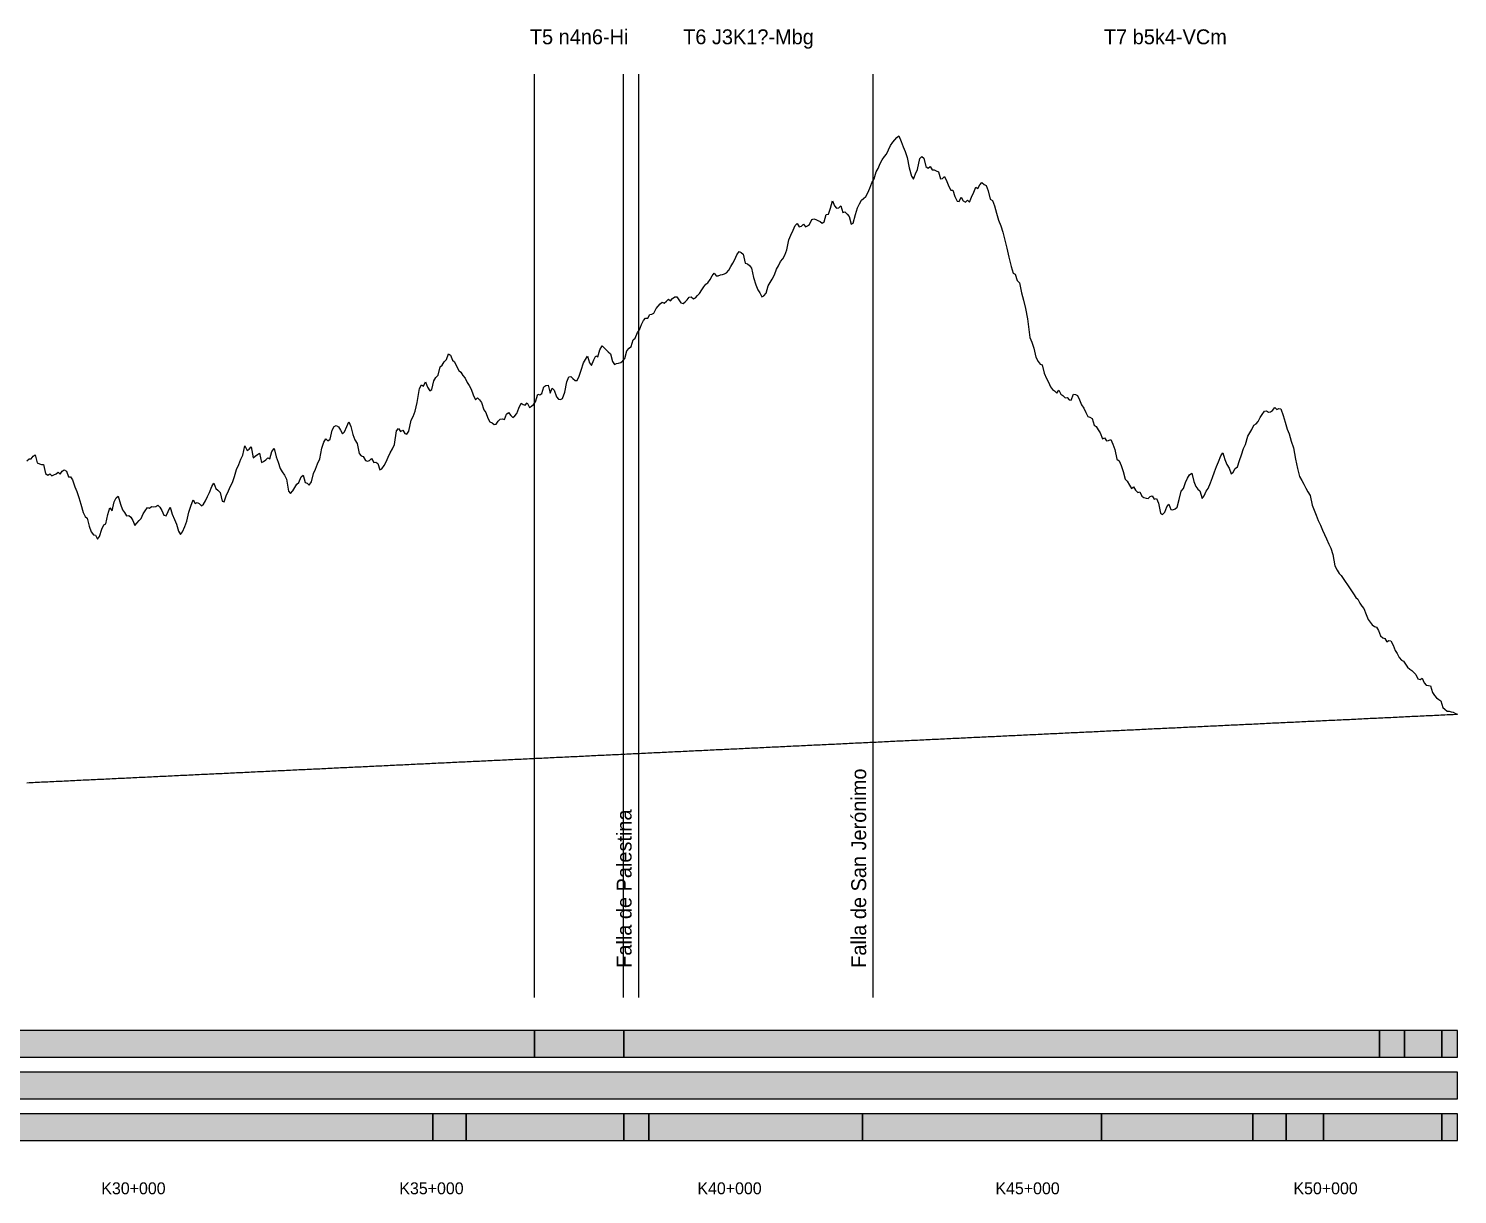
# Model space of a CAD drawing. Header units: metres. Extents: x -8987 to 52212, y -1790 to 18763.
# Drawn here: x 28241 to 52212, y -803 to 18763 of the extents above; entities that cross this region are included whole.
import ezdxf
from ezdxf.enums import TextEntityAlignment as Align

# ---------------------------------------------------------------- set-up
doc = ezdxf.new("R2010")
doc.units = ezdxf.units.M
doc.linetypes.add('DASHED', pattern=[1.524, 1.27, -0.254])
for name, color, linetype in [('CONDICIONADA', 40, 'Continuous'), ('DESFAVORABLE', 1, 'Continuous'), ('FALLAS', 1, 'Continuous'), ('FAVORABLE', 3, 'Continuous'), ('RASANTE', 5, 'Continuous'), ('TERRENO', 8, 'Continuous'), ('TEXTO', 7, 'Continuous'), ('TRAMOS', 9, 'Continuous')]:
    doc.layers.add(name, color=color, linetype=linetype)

msp = doc.modelspace()

# ---------------------------------------------------------------- hatches: boundary and pattern name
at = {"layer": 'CONDICIONADA'}
for points in [[(50905.65, 1500), (51323.6, 1500), (51323.6, 1950), (50905.65, 1950)], [(35022.7, 100), (35580, 100), (35580, 550), (35022.7, 550)], [(38645.1, 100), (42232.7, 100), (42232.7, 550), (38645.1, 550)], [(46238.3, 100), (48780.95, 100), (48780.95, 550), (46238.3, 550)], [(49338.25, 100), (49965.2, 100), (49965.2, 550), (49338.25, 550)]]:
    msp.add_hatch(color=40, dxfattribs=at).paths.add_polyline_path(points)
at = {"layer": 'DESFAVORABLE'}
for points in [[(16213.9, 1500), (36729.4, 1500), (36729.4, 1950), (16213.9, 1950)], [(38227.1, 1500), (50905.65, 1500), (50905.65, 1950), (38227.1, 1950)], [(51950.6, 1500), (52211.8, 1500), (52211.8, 1950), (51950.6, 1950)], [(14019.5, 800), (52211.8, 800), (52211.8, 1250), (14019.5, 1250)], [(38227.1, 100), (38645.1, 100), (38645.1, 550), (38227.1, 550)], [(42232.7, 100), (46238.3, 100), (46238.3, 550), (42232.7, 550)], [(48780.95, 100), (49338.25, 100), (49338.25, 550), (48780.95, 550)], [(51950.6, 100), (52211.8, 100), (52211.8, 550), (51950.6, 550)]]:
    msp.add_hatch(color=1, dxfattribs=at).paths.add_polyline_path(points)
at = {"layer": 'FAVORABLE'}
for points in [[(36729.4, 1500), (38227.1, 1500), (38227.1, 1950), (36729.4, 1950)], [(51323.6, 1500), (51950.6, 1500), (51950.6, 1950), (51323.6, 1950)], [(24677.8, 100), (35022.7, 100), (35022.7, 550), (24677.8, 550)], [(35580, 100), (38227.1, 100), (38227.1, 550), (35580, 550)], [(49965.2, 100), (51950.6, 100), (51950.6, 550), (49965.2, 550)]]:
    msp.add_hatch(color=3, dxfattribs=at).paths.add_polyline_path(points)

# ---------------------------------------------------------------- linework, layer by layer
at = {"layer": 'CONDICIONADA'}
for points in [[(50905.65, 1500), (51323.6, 1500), (51323.6, 1950), (50905.65, 1950)], [(35022.7, 100), (35580, 100), (35580, 550), (35022.7, 550)], [(38645.1, 100), (42232.7, 100), (42232.7, 550), (38645.1, 550)], [(46238.3, 100), (48780.95, 100), (48780.95, 550), (46238.3, 550)], [(49338.25, 100), (49965.2, 100), (49965.2, 550), (49338.25, 550)]]:
    msp.add_lwpolyline(points, close=True, dxfattribs=at)
at = {"layer": 'DESFAVORABLE'}
for points in [[(16213.9, 1500), (36729.4, 1500), (36729.4, 1950), (16213.9, 1950)], [(38227.1, 1500), (50905.65, 1500), (50905.65, 1950), (38227.1, 1950)], [(51950.6, 1500), (52211.8, 1500), (52211.8, 1950), (51950.6, 1950)], [(14019.5, 800), (52211.8, 800), (52211.8, 1250), (14019.5, 1250)], [(38227.1, 100), (38645.1, 100), (38645.1, 550), (38227.1, 550)], [(42232.7, 100), (46238.3, 100), (46238.3, 550), (42232.7, 550)], [(48780.95, 100), (49338.25, 100), (49338.25, 550), (48780.95, 550)], [(51950.6, 100), (52211.8, 100), (52211.8, 550), (51950.6, 550)]]:
    msp.add_lwpolyline(points, close=True, dxfattribs=at)
at = {"layer": 'FALLAS'}
for p, q in [((38476.65, 2500), (38476.65, 18000)), ((42412.43, 2500), (42412.43, 18000))]:
    msp.add_line(p, q, dxfattribs=at)
at = {"layer": 'FAVORABLE'}
for points in [[(36729.4, 1500), (38227.1, 1500), (38227.1, 1950), (36729.4, 1950)], [(51323.6, 1500), (51950.6, 1500), (51950.6, 1950), (51323.6, 1950)], [(24677.8, 100), (35022.7, 100), (35022.7, 550), (24677.8, 550)], [(35580, 100), (38227.1, 100), (38227.1, 550), (35580, 550)], [(49965.2, 100), (51950.6, 100), (51950.6, 550), (49965.2, 550)]]:
    msp.add_lwpolyline(points, close=True, dxfattribs=at)
at = {"layer": 'RASANTE'}
msp.add_lwpolyline([(28213.2, 6107.5), (28248, 6109), (28282.9, 6110.5), (28317.7, 6112.5), (28352.5, 6114), (28387.3, 6115.5), (28422.2, 6117.5), (28457, 6119), (28491.8, 6120.5), (28526.7, 6122.5), (28561.5, 6124), (28596.3, 6125.5), (28631.2, 6127.5), (28666, 6129), (28700.8, 6130.5), (28735.7, 6132.5), (28770.5, 6134), (28805.3, 6135.5), (28840.1, 6137.5), (28875, 6139), (28909.8, 6140.5), (28944.6, 6142.5), (28979.5, 6144), (29014.3, 6145.5), (29049.1, 6147.5), (29084, 6149), (29118.8, 6150.5), (29153.6, 6152.5), (29188.5, 6154), (29223.3, 6155.5), (29258.1, 6157.5), (29293, 6159), (29327.8, 6160.5), (29362.6, 6162.5), (29397.4, 6164), (29432.3, 6165.5), (29467.1, 6167.5), (29501.9, 6169), (29536.8, 6170.5), (29571.6, 6172.5), (29606.4, 6174), (29641.3, 6175.5), (29676.1, 6177.5), (29710.9, 6179), (29745.8, 6180.5), (29780.6, 6182.5), (29815.4, 6184), (29850.3, 6185.5), (29885.1, 6187.5), (29919.9, 6189), (29954.7, 6190.5), (29989.6, 6192.5), (30024.4, 6194), (30059.2, 6195.5), (30094.1, 6197.5), (30128.9, 6199), (30163.7, 6200.5), (30198.6, 6202.5), (30233.4, 6204), (30268.2, 6205.5), (30303.1, 6207.5), (30337.9, 6209), (30372.7, 6211), (30407.5, 6212.5), (30442.4, 6214), (30477.2, 6216), (30512, 6217.5), (30546.9, 6219), (30581.7, 6221), (30616.5, 6222.5), (30651.4, 6224), (30686.2, 6226), (30721, 6227.5), (30755.9, 6229), (30790.7, 6231), (30825.5, 6232.5), (30860.4, 6234), (30895.2, 6236), (30930, 6237.5), (30964.8, 6239), (30999.7, 6241), (31034.5, 6242.5), (31069.3, 6244), (31104.2, 6246), (31139, 6247.5), (31173.8, 6249), (31208.7, 6251), (31243.5, 6252.5), (31278.3, 6254), (31313.2, 6256), (31348, 6257.5), (31382.8, 6259), (31417.7, 6261), (31452.5, 6262.5), (31487.3, 6264), (31522.1, 6266), (31557, 6267.5), (31591.8, 6269), (31626.6, 6271), (31661.5, 6272.5), (31696.3, 6274), (31731.1, 6276), (31766, 6277.5), (31800.8, 6279), (31835.6, 6281), (31870.5, 6282.5), (31905.3, 6284), (31940.1, 6286), (31974.9, 6287.5), (32009.8, 6289), (32044.6, 6291), (32079.4, 6292.5), (32114.3, 6294), (32149.1, 6296), (32183.9, 6297.5), (32218.8, 6299), (32253.6, 6301), (32288.4, 6302.5), (32323.3, 6304), (32358.1, 6306), (32392.9, 6307.5), (32427.8, 6309.5), (32462.6, 6311), (32497.4, 6312.5), (32532.2, 6314.5), (32567.1, 6316), (32601.9, 6317.5), (32636.7, 6319.5), (32671.6, 6321), (32706.4, 6322.5), (32741.2, 6324.5), (32776.1, 6326), (32810.9, 6327.5), (32845.7, 6329.5), (32880.6, 6331), (32915.4, 6332.5), (32950.2, 6334.5), (32985, 6336), (33019.9, 6337.5), (33054.7, 6339.5), (33089.5, 6341), (33124.4, 6342.5), (33159.2, 6344.5), (33194, 6346), (33228.9, 6347.5), (33263.7, 6349.5), (33298.5, 6351), (33333.4, 6352.5), (33368.2, 6354.5), (33403, 6356), (33437.9, 6357.5), (33472.7, 6359.5), (33507.5, 6361), (33542.3, 6362.5), (33577.2, 6364.5), (33612, 6366), (33646.8, 6367.5), (33681.7, 6369.5), (33716.5, 6371), (33751.3, 6372.5), (33786.2, 6374.5), (33821, 6376), (33855.8, 6377.5), (33890.7, 6379.5), (33925.5, 6381), (33960.3, 6382.5), (33995.2, 6384.5), (34030, 6386), (34064.8, 6387.5), (34099.6, 6389.5), (34134.5, 6391), (34169.3, 6392.5), (34204.1, 6394.5), (34239, 6396), (34273.8, 6397.5), (34308.6, 6399.5), (34343.5, 6401), (34378.3, 6402.5), (34413.1, 6404.5), (34448, 6406), (34482.8, 6408), (34517.6, 6409.5), (34552.4, 6411), (34587.3, 6413), (34622.1, 6414.5), (34656.9, 6416), (34691.8, 6418), (34726.6, 6419.5), (34761.4, 6421), (34796.3, 6423), (34831.1, 6424.5), (34865.9, 6426), (34900.8, 6428), (34935.6, 6429.5), (34970.4, 6431), (35005.3, 6433), (35040.1, 6434.5), (35074.9, 6436), (35109.7, 6438), (35144.6, 6439.5), (35179.4, 6441), (35214.2, 6443), (35249.1, 6444.5), (35283.9, 6446), (35318.7, 6448), (35353.6, 6449.5), (35388.4, 6451), (35423.2, 6453), (35458.1, 6454.5), (35492.9, 6456), (35527.7, 6458), (35562.6, 6459.5), (35597.4, 6461), (35632.2, 6463), (35667, 6464.5), (35701.9, 6466), (35736.7, 6468), (35771.5, 6469.5), (35806.4, 6471), (35841.2, 6473), (35876, 6474.5), (35910.9, 6476), (35945.7, 6478), (35980.5, 6479.5), (36015.4, 6481), (36050.2, 6483), (36085, 6484.5), (36119.8, 6486), (36154.7, 6488), (36189.5, 6489.5), (36224.3, 6491), (36259.2, 6493), (36294, 6494.5), (36328.8, 6496), (36363.7, 6498), (36398.5, 6499.5), (36433.3, 6501), (36468.2, 6503), (36503, 6504.5), (36537.8, 6506), (36572.7, 6508), (36607.5, 6509.5), (36642.3, 6511.5), (36677.1, 6513), (36712, 6514.5), (36746.8, 6516.5), (36781.6, 6518), (36816.5, 6519.5), (36851.3, 6521.5), (36886.1, 6523), (36921, 6524.5), (36955.8, 6526.5), (36990.6, 6528), (37025.5, 6529.5), (37060.3, 6531.5), (37095.1, 6533), (37130, 6534.5), (37164.8, 6536.5), (37199.6, 6538), (37234.4, 6539.5), (37269.3, 6541.5), (37304.1, 6543), (37338.9, 6544.5), (37373.8, 6546.5), (37408.6, 6548), (37443.4, 6549.5), (37478.3, 6551.5), (37513.1, 6553), (37547.9, 6554.5), (37582.8, 6556.5), (37617.6, 6558), (37652.4, 6559.5), (37687.2, 6561.5), (37722.1, 6563), (37756.9, 6564.5), (37791.7, 6566.5), (37826.6, 6568), (37861.4, 6569.5), (37896.2, 6571.5), (37931.1, 6573), (37965.9, 6574.5), (38000.7, 6576.5), (38035.6, 6578), (38070.4, 6579.5), (38105.2, 6581.5), (38140.1, 6583), (38174.9, 6584.5), (38209.7, 6586.5), (38244.5, 6588), (38279.4, 6589.5), (38314.2, 6591.5), (38349, 6593), (38383.9, 6594.5), (38418.7, 6596.5), (38453.5, 6598), (38488.4, 6599.5), (38523.2, 6601.5), (38558, 6603), (38592.9, 6604.5), (38627.7, 6606.5), (38662.5, 6608), (38697.3, 6610), (38732.2, 6611.5), (38767, 6613), (38801.8, 6615), (38836.7, 6616.5), (38871.5, 6618), (38906.3, 6620), (38941.2, 6621.5), (38976, 6623), (39010.8, 6625), (39045.7, 6626.5), (39080.5, 6628), (39115.3, 6630), (39150.2, 6631.5), (39185, 6633), (39219.8, 6635), (39254.6, 6636.5), (39289.5, 6638), (39324.3, 6640), (39359.1, 6641.5), (39394, 6643), (39428.8, 6645), (39463.6, 6646.5), (39498.5, 6648), (39533.3, 6650), (39568.1, 6651.5), (39603, 6653), (39637.8, 6655), (39672.6, 6656.5), (39707.5, 6658), (39742.3, 6660), (39777.1, 6661.5), (39811.9, 6663), (39846.8, 6665), (39881.6, 6666.5), (39916.4, 6668), (39951.3, 6670), (39986.1, 6671.5), (40020.9, 6673), (40055.8, 6675), (40090.6, 6676.5), (40125.4, 6678), (40160.3, 6680), (40195.1, 6681.5), (40229.9, 6683), (40264.7, 6685), (40299.6, 6686.5), (40334.4, 6688), (40369.2, 6690), (40404.1, 6691.5), (40438.9, 6693), (40473.7, 6695), (40508.6, 6696.5), (40543.4, 6698), (40578.2, 6700), (40613.1, 6701.5), (40647.9, 6703), (40682.7, 6705), (40717.6, 6706.5), (40752.4, 6708.5), (40787.2, 6710), (40822, 6711.5), (40856.9, 6713.5), (40891.7, 6715), (40926.5, 6716.5), (40961.4, 6718.5), (40996.2, 6720), (41031, 6721.5), (41065.9, 6723.5), (41100.7, 6725), (41135.5, 6726.5), (41170.4, 6728.5), (41205.2, 6730), (41240, 6731.5), (41274.9, 6733.5), (41309.7, 6735), (41344.5, 6736.5), (41379.3, 6738.5), (41414.2, 6740), (41449, 6741.5), (41483.8, 6743.5), (41518.7, 6745), (41553.5, 6746.5), (41588.3, 6748.5), (41623.2, 6750), (41658, 6751.5), (41692.8, 6753.5), (41727.7, 6755), (41762.5, 6756.5), (41797.3, 6758.5), (41832.1, 6760), (41867, 6761.5), (41901.8, 6763.5), (41936.6, 6765), (41971.5, 6766.5), (42006.3, 6768.5), (42041.1, 6770), (42076, 6771.5), (42110.8, 6773.5), (42145.6, 6775), (42180.5, 6776.5), (42215.3, 6778.5), (42250.1, 6780), (42285, 6781.5), (42319.8, 6783.5), (42354.6, 6785), (42389.4, 6786.5), (42424.3, 6788.5), (42459.1, 6790), (42493.9, 6791.5), (42528.8, 6793.5), (42563.6, 6795), (42598.4, 6796.5), (42633.3, 6798.5), (42668.1, 6800), (42702.9, 6801.5), (42737.8, 6803.5), (42772.6, 6805), (42807.4, 6807), (42842.3, 6808.5), (42877.1, 6810), (42911.9, 6812), (42946.7, 6813.5), (42981.6, 6815), (43016.4, 6817), (43051.2, 6818.5), (43086.1, 6820), (43120.9, 6822), (43155.7, 6823.5), (43190.6, 6825), (43225.4, 6827), (43260.2, 6828.5), (43295.1, 6830), (43329.9, 6832), (43364.7, 6833.5), (43399.5, 6835), (43434.4, 6837), (43469.2, 6838.5), (43504, 6840), (43538.9, 6842), (43573.7, 6843.5), (43608.5, 6845), (43643.4, 6847), (43678.2, 6848.5), (43713, 6850), (43747.9, 6852), (43782.7, 6853.5), (43817.5, 6855), (43852.4, 6857), (43887.2, 6858.5), (43922, 6860), (43956.8, 6862), (43991.7, 6863.5), (44026.5, 6865), (44061.3, 6867), (44096.2, 6868.5), (44131, 6870), (44165.8, 6872), (44200.7, 6873.5), (44235.5, 6875), (44270.3, 6877), (44305.2, 6878.5), (44340, 6880), (44374.8, 6882), (44409.6, 6883.5), (44444.5, 6885), (44479.3, 6887), (44514.1, 6888.5), (44549, 6890), (44583.8, 6892), (44618.6, 6893.5), (44653.5, 6895), (44688.3, 6897), (44723.1, 6898.5), (44758, 6900), (44792.8, 6902), (44827.6, 6903.5), (44862.5, 6905), (44897.3, 6907), (44932.1, 6908.5), (44966.9, 6910.5), (45001.8, 6912), (45036.6, 6913.5), (45071.4, 6915.5), (45106.3, 6917), (45141.1, 6918.5), (45175.9, 6920.5), (45210.8, 6922), (45245.6, 6923.5), (45280.4, 6925.5), (45315.3, 6927), (45350.1, 6928.5), (45384.9, 6930.5), (45419.8, 6932), (45454.6, 6933.5), (45489.4, 6935.5), (45524.2, 6937), (45559.1, 6938.5), (45593.9, 6940.5), (45628.7, 6942), (45663.6, 6943.5), (45698.4, 6945.5), (45733.2, 6947), (45768.1, 6948.5), (45802.9, 6950.5), (45837.7, 6952), (45872.6, 6953.5), (45907.4, 6955.5), (45942.2, 6957), (45977, 6958.5), (46011.9, 6960.5), (46046.7, 6962), (46081.5, 6963.5), (46116.4, 6965.5), (46151.2, 6967), (46186, 6968.5), (46220.9, 6970.5), (46255.7, 6972), (46290.5, 6973.5), (46325.4, 6975.5), (46360.2, 6977), (46395, 6978.5), (46429.9, 6980.5), (46464.7, 6982), (46499.5, 6983.5), (46534.3, 6985.5), (46569.2, 6987), (46604, 6988.5), (46638.8, 6990.5), (46673.7, 6992), (46708.5, 6993.5), (46743.3, 6995.5), (46778.2, 6997), (46813, 6998.5), (46847.8, 7000.5), (46882.7, 7002), (46917.5, 7003.5), (46952.3, 7005.5), (46987.2, 7007), (47022, 7009), (47056.8, 7010.5), (47091.6, 7012), (47126.5, 7014), (47161.3, 7015.5), (47196.1, 7017), (47231, 7019), (47265.8, 7020.5), (47300.6, 7022), (47335.5, 7024), (47370.3, 7025.5), (47405.1, 7027), (47440, 7029), (47474.8, 7030.5), (47509.6, 7032), (47544.4, 7034), (47579.3, 7035.5), (47614.1, 7037), (47648.9, 7039), (47683.8, 7040.5), (47718.6, 7042), (47753.4, 7044), (47788.3, 7045.5), (47823.1, 7047), (47857.9, 7049), (47892.8, 7050.5), (47927.6, 7052), (47962.4, 7054), (47997.3, 7055.5), (48032.1, 7057), (48066.9, 7059), (48101.7, 7060.5), (48136.6, 7062), (48171.4, 7064), (48206.2, 7065.5), (48241.1, 7067), (48275.9, 7069), (48310.7, 7070.5), (48345.6, 7072), (48380.4, 7074), (48415.2, 7075.5), (48450.1, 7077), (48484.9, 7079), (48519.7, 7080.5), (48554.6, 7082), (48589.4, 7084), (48624.2, 7085.5), (48659, 7087), (48693.9, 7089), (48728.7, 7090.5), (48763.5, 7092), (48798.4, 7094), (48833.2, 7095.5), (48868, 7097), (48902.9, 7099), (48937.7, 7100.5), (48972.5, 7102), (49007.4, 7104), (49042.2, 7105.5), (49077, 7107.5), (49111.8, 7109), (49146.7, 7110.5), (49181.5, 7112.5), (49216.3, 7114), (49251.2, 7115.5), (49286, 7117.5), (49320.8, 7119), (49355.7, 7120.5), (49390.5, 7122.5), (49425.3, 7124), (49460.2, 7125.5), (49495, 7127.5), (49529.8, 7129), (49564.7, 7130.5), (49599.5, 7132.5), (49634.3, 7134), (49669.1, 7135.5), (49704, 7137.5), (49738.8, 7139), (49773.6, 7140.5), (49808.5, 7142.5), (49843.3, 7144), (49878.1, 7145.5), (49913, 7147.5), (49947.8, 7149), (49982.6, 7150.5), (50017.5, 7152.5), (50052.3, 7154), (50087.1, 7155.5), (50121.9, 7157.5), (50156.8, 7159), (50191.6, 7160.5), (50226.4, 7162.5), (50261.3, 7164), (50296.1, 7165.5), (50330.9, 7167.5), (50365.8, 7169), (50400.6, 7170.5), (50435.4, 7172.5), (50470.3, 7174), (50505.1, 7175.5), (50539.9, 7177.5), (50574.8, 7179), (50609.6, 7180.5), (50644.4, 7182.5), (50679.2, 7184), (50714.1, 7185.5), (50748.9, 7187.5), (50783.7, 7189), (50818.6, 7190.5), (50853.4, 7192.5), (50888.2, 7194), (50923.1, 7195.5), (50957.9, 7197.5), (50992.7, 7199), (51027.6, 7200.5), (51062.4, 7202.5), (51097.2, 7204), (51132.1, 7205.5), (51166.9, 7207.5), (51201.7, 7209), (51236.5, 7211), (51271.4, 7212.5), (51306.2, 7214), (51341, 7216), (51375.9, 7217.5), (51410.7, 7219), (51445.5, 7221), (51480.4, 7222.5), (51515.2, 7224), (51550, 7226), (51584.9, 7227.5), (51619.7, 7229), (51654.5, 7231), (51689.3, 7232.5), (51724.2, 7234), (51759, 7236), (51793.8, 7237.5), (51828.7, 7239), (51863.5, 7241), (51898.3, 7242.5), (51933.2, 7244), (51968, 7246), (52002.8, 7247.5), (52037.7, 7249), (52072.5, 7251), (52107.3, 7252.5), (52142.2, 7254), (52177, 7256), (52211.8, 7257.5)], dxfattribs=at)
at = {"layer": 'TERRENO'}
msp.add_lwpolyline([(28213.2, 11507.5), (28248, 11543), (28282.9, 11543), (28317.7, 11589), (28352.5, 11611), (28387.3, 11474.5), (28422.2, 11458.5), (28457, 11450), (28491.8, 11448.5), (28526.7, 11297.5), (28561.5, 11270), (28596.3, 11288.5), (28631.2, 11258.5), (28666, 11275), (28700.8, 11288), (28735.7, 11317), (28770.5, 11286.5), (28805.3, 11338), (28840.1, 11359.5), (28875, 11337), (28909.8, 11241.5), (28944.6, 11240), (28979.5, 11189), (29014.3, 11074), (29049.1, 10994.5), (29084, 10892), (29118.8, 10784), (29153.6, 10643), (29188.5, 10575), (29223.3, 10545), (29258.1, 10412.5), (29293, 10315), (29327.8, 10268), (29362.6, 10263.5), (29397.4, 10196.5), (29432.3, 10239.5), (29467.1, 10360.5), (29501.9, 10435.5), (29536.8, 10452), (29571.6, 10608), (29606.4, 10720), (29641.3, 10671.5), (29676.1, 10822), (29710.9, 10886), (29745.8, 10914), (29780.6, 10782.5), (29815.4, 10687.5), (29850.3, 10640.5), (29885.1, 10584), (29919.9, 10589), (29954.7, 10563.5), (29989.6, 10507), (30024.4, 10421.5), (30059.2, 10465), (30094.1, 10506), (30128.9, 10538.5), (30163.7, 10619), (30198.6, 10669), (30233.4, 10724.5), (30268.2, 10717), (30303.1, 10742.5), (30337.9, 10737), (30372.7, 10741.5), (30407.5, 10762.5), (30442.4, 10730), (30477.2, 10677), (30512, 10597), (30546.9, 10588.5), (30581.7, 10657), (30616.5, 10729.5), (30651.4, 10613), (30686.2, 10526), (30721, 10448.5), (30755.9, 10326), (30790.7, 10273.5), (30825.5, 10315), (30860.4, 10404.5), (30895.2, 10499), (30930, 10645), (30964.8, 10747), (30999.7, 10855), (31034.5, 10795.5), (31069.3, 10812), (31104.2, 10791), (31139, 10755), (31173.8, 10784), (31208.7, 10836.5), (31243.5, 10909.5), (31278.3, 10978.5), (31313.2, 11079.5), (31348, 11131.5), (31382.8, 11044.5), (31417.7, 11018), (31452.5, 10978.5), (31487.3, 10830), (31522.1, 10819), (31557, 10922.5), (31591.8, 11008), (31626.6, 11082.5), (31661.5, 11144.5), (31696.3, 11244.5), (31731.1, 11365.5), (31766, 11449), (31800.8, 11536.5), (31835.6, 11604.5), (31870.5, 11762), (31905.3, 11681.5), (31940.1, 11704.5), (31974.9, 11744), (32009.8, 11559.5), (32044.6, 11589), (32079.4, 11616), (32114.3, 11639), (32149.1, 11482), (32183.9, 11496.5), (32218.8, 11525), (32253.6, 11556.5), (32288.4, 11544.5), (32323.3, 11666), (32358.1, 11717), (32392.9, 11578), (32427.8, 11486), (32462.6, 11378), (32497.4, 11325.5), (32532.2, 11267), (32567.1, 11199.5), (32601.9, 11000), (32636.7, 10962.5), (32671.6, 11005.5), (32706.4, 11059), (32741.2, 11114.5), (32776.1, 11146), (32810.9, 11243), (32845.7, 11269.5), (32880.6, 11146.5), (32915.4, 11133.5), (32950.2, 11101), (32985, 11159), (33019.9, 11296.5), (33054.7, 11371.5), (33089.5, 11457.5), (33124.4, 11542), (33159.2, 11720.5), (33194, 11821.5), (33228.9, 11877.5), (33263.7, 11843), (33298.5, 11872.5), (33333.4, 12025), (33368.2, 12086), (33403, 12099), (33437.9, 12080.5), (33472.7, 12022.5), (33507.5, 11963.5), (33542.3, 11995.5), (33577.2, 12082.5), (33612, 12162), (33646.8, 12084.5), (33681.7, 11951), (33716.5, 11860.5), (33751.3, 11799), (33786.2, 11633.5), (33821, 11591), (33855.8, 11583.5), (33890.7, 11513), (33925.5, 11502.5), (33960.3, 11514), (33995.2, 11548.5), (34030, 11481), (34064.8, 11486), (34099.6, 11461.5), (34134.5, 11357.5), (34169.3, 11373), (34204.1, 11431.5), (34239, 11492), (34273.8, 11572.5), (34308.6, 11644), (34343.5, 11709.5), (34378.3, 11785.5), (34413.1, 12013), (34448, 12051.5), (34482.8, 12001.5), (34517.6, 12023), (34552.4, 11965.5), (34587.3, 11957.5), (34622.1, 12005), (34656.9, 12192.5), (34691.8, 12251.5), (34726.6, 12340.5), (34761.4, 12488), (34796.3, 12724), (34831.1, 12785.5), (34865.9, 12762), (34900.8, 12837), (34935.6, 12746.5), (34970.4, 12683.5), (35005.3, 12704.5), (35040.1, 12853.5), (35074.9, 12909.5), (35109.7, 12947), (35144.6, 13089), (35179.4, 13116), (35214.2, 13168), (35249.1, 13207.5), (35283.9, 13302.5), (35318.7, 13279.5), (35353.6, 13198.5), (35388.4, 13167.5), (35423.2, 13088.5), (35458.1, 13026.5), (35492.9, 12999), (35527.7, 12942), (35562.6, 12896), (35597.4, 12822), (35632.2, 12773), (35667, 12710), (35701.9, 12617.5), (35736.7, 12533.5), (35771.5, 12566), (35806.4, 12530), (35841.2, 12487.5), (35876, 12364), (35910.9, 12320), (35945.7, 12226), (35980.5, 12162.5), (36015.4, 12147), (36050.2, 12117), (36085, 12124), (36119.8, 12174.5), (36154.7, 12206), (36189.5, 12215), (36224.3, 12200), (36259.2, 12290.5), (36294, 12318.5), (36328.8, 12268.5), (36363.7, 12236), (36398.5, 12265.5), (36433.3, 12304), (36468.2, 12390), (36503, 12478.5), (36537.8, 12456.5), (36572.7, 12441.5), (36607.5, 12480), (36642.3, 12401.5), (36677.1, 12424), (36712, 12454.5), (36746.8, 12501.5), (36781.6, 12625), (36816.5, 12615), (36851.3, 12637.5), (36886.1, 12749.5), (36921, 12775), (36955.8, 12781), (36990.6, 12645), (37025.5, 12727), (37060.3, 12693), (37095.1, 12583.5), (37130, 12543), (37164.8, 12539.5), (37199.6, 12557), (37234.4, 12662), (37269.3, 12832), (37304.1, 12916.5), (37338.9, 12924), (37373.8, 12889), (37408.6, 12858), (37443.4, 12859.5), (37478.3, 12927), (37513.1, 13032.5), (37547.9, 13152.5), (37582.8, 13209.5), (37617.6, 13263.5), (37652.4, 13154), (37687.2, 13106), (37722.1, 13202), (37756.9, 13269), (37791.7, 13252), (37826.6, 13372), (37861.4, 13440.5), (37896.2, 13406), (37931.1, 13373), (37965.9, 13339.5), (38000.7, 13305.5), (38035.6, 13176.5), (38070.4, 13125), (38105.2, 13144.5), (38140.1, 13146), (38174.9, 13157.5), (38209.7, 13185), (38244.5, 13224.5), (38279.4, 13352.5), (38314.2, 13398), (38349, 13428.5), (38383.9, 13540.5), (38418.7, 13567.5), (38453.5, 13662), (38488.4, 13709.5), (38523.2, 13797), (38558, 13862), (38592.9, 13901), (38627.7, 13904.5), (38662.5, 13962), (38697.3, 13969), (38732.2, 13987), (38767, 14063), (38801.8, 14107), (38836.7, 14141.5), (38871.5, 14171.5), (38906.3, 14157.5), (38941.2, 14187), (38976, 14223.5), (39010.8, 14193), (39045.7, 14233.5), (39080.5, 14263.5), (39115.3, 14263), (39150.2, 14208), (39185, 14161), (39219.8, 14151.5), (39254.6, 14175), (39289.5, 14209.5), (39324.3, 14254), (39359.1, 14259), (39394, 14227), (39428.8, 14246.5), (39463.6, 14282.5), (39498.5, 14318), (39533.3, 14378), (39568.1, 14431.5), (39603, 14475), (39637.8, 14493.5), (39672.6, 14551), (39707.5, 14612.5), (39742.3, 14657), (39777.1, 14613), (39811.9, 14611), (39846.8, 14629.5), (39881.6, 14635.5), (39916.4, 14647.5), (39951.3, 14666), (39986.1, 14711), (40020.9, 14772.5), (40055.8, 14827), (40090.6, 14886), (40125.4, 14968.5), (40160.3, 15020.5), (40195.1, 15004), (40229.9, 14978.5), (40264.7, 14828), (40299.6, 14813), (40334.4, 14789), (40369.2, 14743), (40404.1, 14586.5), (40438.9, 14464.5), (40473.7, 14379), (40508.6, 14327), (40543.4, 14263.5), (40578.2, 14276.5), (40613.1, 14322), (40647.9, 14445.5), (40682.7, 14501.5), (40717.6, 14559), (40752.4, 14631), (40787.2, 14727), (40822, 14781), (40856.9, 14855), (40891.7, 14900), (40926.5, 14960), (40961.4, 15049.5), (40996.2, 15216.5), (41031, 15296.5), (41065.9, 15377.5), (41100.7, 15457), (41135.5, 15492.5), (41170.4, 15436.5), (41205.2, 15445), (41240, 15479.5), (41274.9, 15435), (41309.7, 15451.5), (41344.5, 15475), (41379.3, 15561), (41414.2, 15570), (41449, 15561), (41483.8, 15541.5), (41518.7, 15525), (41553.5, 15498.5), (41588.3, 15522), (41623.2, 15642.5), (41658, 15651), (41692.8, 15747), (41727.7, 15874.5), (41762.5, 15786.5), (41797.3, 15751.5), (41832.1, 15755), (41867, 15790.5), (41901.8, 15675.5), (41936.6, 15685.5), (41971.5, 15649.5), (42006.3, 15610), (42041.1, 15478), (42076, 15497.5), (42110.8, 15642), (42145.6, 15754.5), (42180.5, 15822.5), (42215.3, 15882), (42250.1, 15913.5), (42285, 15946), (42319.8, 16005.5), (42354.6, 16085.5), (42389.4, 16173), (42424.3, 16239), (42459.1, 16360), (42493.9, 16415), (42528.8, 16500.5), (42563.6, 16561.5), (42598.4, 16615.5), (42633.3, 16653), (42668.1, 16728), (42702.9, 16798.5), (42737.8, 16859), (42772.6, 16898), (42807.4, 16937.5), (42842.3, 16965), (42877.1, 16870), (42911.9, 16776.5), (42946.7, 16698.5), (42981.6, 16598.5), (43016.4, 16426.5), (43051.2, 16284), (43086.1, 16235), (43120.9, 16327.5), (43155.7, 16399), (43190.6, 16580.5), (43225.4, 16618), (43260.2, 16586), (43295.1, 16447.5), (43329.9, 16422), (43364.7, 16451), (43399.5, 16394.5), (43434.4, 16393.5), (43469.2, 16377.5), (43504, 16358), (43538.9, 16241.5), (43573.7, 16247), (43608.5, 16279), (43643.4, 16195), (43678.2, 16112.5), (43713, 16051), (43747.9, 16054), (43782.7, 15943.5), (43817.5, 15868), (43852.4, 15858.5), (43887.2, 15931.5), (43922, 15872), (43956.8, 15848), (43991.7, 15884), (44026.5, 15849), (44061.3, 15935.5), (44096.2, 16020), (44131, 16100), (44165.8, 16079.5), (44200.7, 16138), (44235.5, 16179.5), (44270.3, 16149), (44305.2, 16132), (44340, 16037.5), (44374.8, 15899), (44409.6, 15877), (44444.5, 15789), (44479.3, 15668), (44514.1, 15550.5), (44549, 15452.5), (44583.8, 15345.5), (44618.6, 15212.5), (44653.5, 15078), (44688.3, 14927), (44723.1, 14768), (44758, 14659), (44792.8, 14639.5), (44827.6, 14536), (44862.5, 14494.5), (44897.3, 14330.5), (44932.1, 14205.5), (44966.9, 14065), (45001.8, 13891), (45036.6, 13577), (45071.4, 13502.5), (45106.3, 13401), (45141.1, 13249.5), (45175.9, 13177.5), (45210.8, 13131.5), (45245.6, 13118.5), (45280.4, 12980.5), (45315.3, 12892), (45350.1, 12826.5), (45384.9, 12752), (45419.8, 12706), (45454.6, 12685), (45489.4, 12644), (45524.2, 12694.5), (45559.1, 12628), (45593.9, 12607), (45628.7, 12566), (45663.6, 12573.5), (45698.4, 12535), (45733.2, 12524.5), (45768.1, 12628.5), (45802.9, 12624.5), (45837.7, 12604), (45872.6, 12535), (45907.4, 12450.5), (45942.2, 12391), (45977, 12319), (46011.9, 12252), (46046.7, 12239), (46081.5, 12218.5), (46116.4, 12106), (46151.2, 12083.5), (46186, 12028.5), (46220.9, 11978.5), (46255.7, 11876.5), (46290.5, 11893.5), (46325.4, 11846), (46360.2, 11851), (46395, 11868), (46429.9, 11787.5), (46464.7, 11697), (46499.5, 11537), (46534.3, 11511), (46569.2, 11428), (46604, 11329.5), (46638.8, 11203), (46673.7, 11165), (46708.5, 11098.5), (46743.3, 11047), (46778.2, 11070), (46813, 11015), (46847.8, 10980), (46882.7, 10986.5), (46917.5, 10913.5), (46952.3, 10893), (46987.2, 10882), (47022, 10876), (47056.8, 10912.5), (47091.6, 10922.5), (47126.5, 10864), (47161.3, 10878), (47196.1, 10801), (47231, 10630.5), (47265.8, 10606), (47300.6, 10646), (47335.5, 10738), (47370.3, 10780.5), (47405.1, 10693.5), (47440, 10686.5), (47474.8, 10704.5), (47509.6, 10731.5), (47544.4, 10859.5), (47579.3, 10999), (47614.1, 11045), (47648.9, 11146.5), (47683.8, 11219.5), (47718.6, 11274.5), (47753.4, 11302), (47788.3, 11162), (47823.1, 11076.5), (47857.9, 11035), (47892.8, 11006), (47927.6, 10875.5), (47962.4, 10919.5), (47997.3, 10999), (48032.1, 11046.5), (48066.9, 11137.5), (48101.7, 11231.5), (48136.6, 11321.5), (48171.4, 11412.5), (48206.2, 11491.5), (48241.1, 11595), (48275.9, 11645), (48310.7, 11530.5), (48345.6, 11448.5), (48380.4, 11384.5), (48415.2, 11291), (48450.1, 11320), (48484.9, 11379), (48519.7, 11405.5), (48554.6, 11512), (48589.4, 11609.5), (48624.2, 11713), (48659, 11785), (48693.9, 11921.5), (48728.7, 11981.5), (48763.5, 12034.5), (48798.4, 12109.5), (48833.2, 12129), (48868, 12170), (48902.9, 12236), (48937.7, 12284), (48972.5, 12341), (49007.4, 12346.5), (49042.2, 12327), (49077, 12329), (49111.8, 12354.5), (49146.7, 12403.5), (49181.5, 12372.5), (49216.3, 12388.5), (49251.2, 12384), (49286, 12267), (49320.8, 12155.5), (49355.7, 12042.5), (49390.5, 11959.5), (49425.3, 11840.5), (49460.2, 11726.5), (49495, 11537), (49529.8, 11382.5), (49564.7, 11248.5), (49599.5, 11178.5), (49634.3, 11118), (49669.1, 11048.5), (49704, 10989.5), (49738.8, 10926), (49773.6, 10764.5), (49808.5, 10679), (49843.3, 10597.5), (49878.1, 10506.5), (49913, 10427), (49947.8, 10346), (49982.6, 10274.5), (50017.5, 10199), (50052.3, 10109.5), (50087.1, 10041.5), (50121.9, 9936.5), (50156.8, 9745), (50191.6, 9671.5), (50226.4, 9618.5), (50261.3, 9583), (50296.1, 9535), (50330.9, 9482), (50365.8, 9427), (50400.6, 9377), (50435.4, 9324.5), (50470.3, 9278), (50505.1, 9215), (50539.9, 9190), (50574.8, 9121.5), (50609.6, 9070.5), (50644.4, 9033), (50679.2, 8932), (50714.1, 8848.5), (50748.9, 8800.5), (50783.7, 8755), (50818.6, 8726.5), (50853.4, 8719.5), (50888.2, 8663), (50923.1, 8573), (50957.9, 8537), (50992.7, 8528.5), (51027.6, 8472.5), (51062.4, 8495.5), (51097.2, 8489.5), (51132.1, 8417.5), (51166.9, 8324), (51201.7, 8276.5), (51236.5, 8207.5), (51271.4, 8161.5), (51306.2, 8147.5), (51341, 8096.5), (51375.9, 8045), (51410.7, 8010.5), (51445.5, 7988.5), (51480.4, 7957.5), (51515.2, 7925.5), (51550, 7852.5), (51584.9, 7838), (51619.7, 7859.5), (51654.5, 7785), (51689.3, 7742), (51724.2, 7737), (51759, 7735.5), (51793.8, 7620.5), (51828.7, 7572), (51863.5, 7531.5), (51898.3, 7506), (51933.2, 7483.5), (51968, 7368.5), (52002.8, 7343.5), (52037.7, 7308.5), (52072.5, 7305.5), (52107.3, 7294.5), (52142.2, 7288.5), (52177, 7270.5), (52211.8, 7257.5)], dxfattribs=at)
at = {"layer": 'TRAMOS', "linetype": 'DASHED'}
for p, q in [((36729.66, 2500), (36729.66, 18000)), ((38224.09, 2500), (38224.09, 18000)), ((42412.43, 2500), (42412.43, 18000))]:
    msp.add_line(p, q, dxfattribs=at)

# ---------------------------------------------------------------- texts
at = {"layer": 'FALLAS'}
for s, p in [('Falla de San Jerónimo', (42292.43, 3000)), ('Falla de Palestina', (38356.65, 3000))]:
    msp.add_text(s, height=250, rotation=90, dxfattribs=at).set_placement(p)
at = {"layer": 'TEXTO'}
for s, p in [('K30+000', (30000, -800)), ('K35+000', (35000, -800)), ('K40+000', (40000, -800)), ('K45+000', (45000, -800)), ('K50+000', (50000, -800))]:
    msp.add_text(s, height=200, dxfattribs=at).set_placement(p, align=Align.CENTER)
at = {"layer": 'TRAMOS'}
for s, p in [('T5 n4n6-Hi', (37476.87, 18500)), ('T6 J3K1?-Mbg', (40318.26, 18500)), ('T7 b5k4-VCm', (47312.11, 18500))]:
    msp.add_text(s, height=250, dxfattribs=at).set_placement(p, align=Align.CENTER)

doc.saveas('drawing.dxf')
